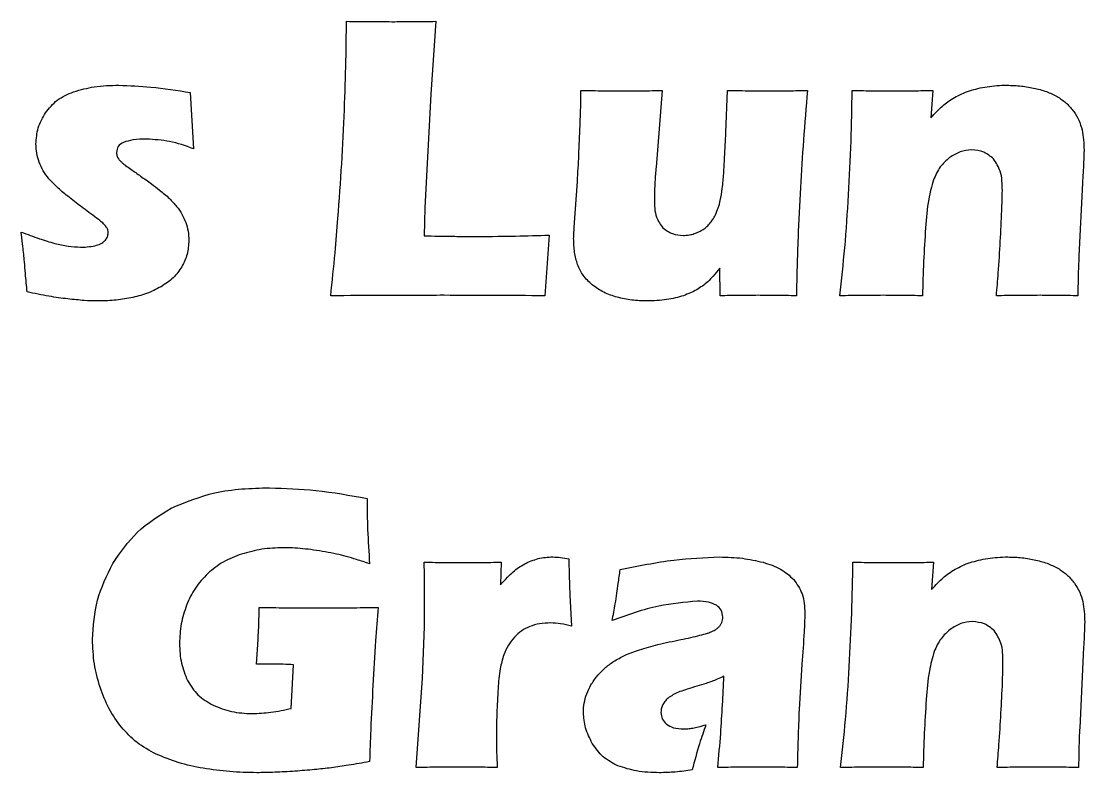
# Model space of a CAD drawing. Header units: millimetres. Extents: x -117 to 117, y -133 to 133.
# Drawn here: x -1.37 to 10.26, y 68.04 to 76.26 of the extents above; entities that cross this region are included whole.
import ezdxf

# ---------------------------------------------------------------- set-up
doc = ezdxf.new("R2010")
doc.units = ezdxf.units.MM
doc.layers.get('0').update_dxf_attribs({"linetype": 'CONTINUOUS'})

msp = doc.modelspace()

# ---------------------------------------------------------------- linework, layer by layer
for p, q in [((3.161, 76.256), (3.108, 75.461)), ((5.638, 75.5), (5.57, 74.663)), ((6.334, 75.041), (6.351, 75.5)), ((8.599, 75.5), (8.577, 75.201)), ((0.476, 75.478), (0.511, 74.863)), ((3.108, 75.461), (3.042, 74.217)), ((4.676, 74.006), (4.711, 74.505)), ((10.234, 74.487), (10.196, 73.691)), ((3.042, 74.217), (3.033, 73.911)), ((-1.355, 73.795), (-1.373, 73.953)), ((4.401, 73.92), (4.353, 73.256)), ((6.271, 73.256), (6.269, 73.557)), ((3.877, 70.344), (3.868, 70.096)), ((8.606, 70.344), (8.585, 70.045)), ((4.628, 69.984), (4.644, 69.645)), ((3.015, 69.076), (3.037, 69.636)), ((1.202, 69.228), (1.217, 69.498)), ((10.241, 69.331), (10.204, 68.535)), ((1.436, 69.23), (1.202, 69.228)), ((1.58, 68.746), (1.605, 69.223)), ((2.947, 68.1), (3.015, 69.076))]:
    msp.add_line(p, q)
for points, knots in [([(2.161, 75.29), (2.168, 75.469), (2.18, 75.791), (2.183, 76.113), (2.184, 76.256)], [0, 0, 0, 0, 0.05368188, 0.09662544, 0.09662544, 0.09662544, 0.09662544]), ([(2.184, 76.256), (2.278, 76.255), (2.454, 76.252), (2.631, 76.252), (2.713, 76.252)], [0, 0, 0, 0, 0.02816679, 0.05292824, 0.05292824, 0.05292824, 0.05292824]), ([(2.713, 76.252), (2.777, 76.252), (2.926, 76.253), (3.075, 76.255), (3.161, 76.256)], [0, 0, 0, 0, 0.01899751, 0.04480318, 0.04480318, 0.04480318, 0.04480318]), ([(-0.8, 75.486), (-0.725, 75.507), (-0.563, 75.552), (-0.395, 75.555), (-0.305, 75.557)], [0, 0, 0, 0, 0.02318232, 0.05024697, 0.05024697, 0.05024697, 0.05024697]), ([(-0.305, 75.557), (-0.188, 75.553), (0.073, 75.542), (0.332, 75.501), (0.476, 75.478)], [0, 0, 0, 0, 0.03483622, 0.07848302, 0.07848302, 0.07848302, 0.07848302]), ([(4.739, 75.113), (4.742, 75.18), (4.747, 75.309), (4.748, 75.437), (4.748, 75.5)], [0, 0, 0, 0, 0.01990122, 0.03869371, 0.03869371, 0.03869371, 0.03869371]), ([(4.748, 75.5), (4.832, 75.499), (4.987, 75.497), (5.141, 75.496), (5.212, 75.496)], [0, 0, 0, 0, 0.02522445, 0.04637914, 0.04637914, 0.04637914, 0.04637914]), ([(5.212, 75.496), (5.28, 75.496), (5.422, 75.496), (5.564, 75.499), (5.638, 75.5)], [0, 0, 0, 0, 0.0203312, 0.0426439, 0.0426439, 0.0426439, 0.0426439]), ([(6.351, 75.5), (6.437, 75.499), (6.592, 75.497), (6.748, 75.496), (6.817, 75.496)], [0, 0, 0, 0, 0.02579852, 0.0465479, 0.0465479, 0.0465479, 0.0465479]), ([(6.817, 75.496), (6.885, 75.496), (7.022, 75.496), (7.159, 75.499), (7.227, 75.5)], [0, 0, 0, 0, 0.02047091, 0.04105671, 0.04105671, 0.04105671, 0.04105671]), ([(7.227, 75.5), (7.212, 75.319), (7.181, 74.965), (7.159, 74.611), (7.149, 74.439)], [0, 0, 0, 0, 0.0546351, 0.1064497, 0.1064497, 0.1064497, 0.1064497]), ([(7.676, 74.358), (7.686, 74.554), (7.706, 74.934), (7.713, 75.315), (7.716, 75.5)], [0, 0, 0, 0, 0.0587706, 0.1142538, 0.1142538, 0.1142538, 0.1142538]), ([(7.716, 75.5), (7.798, 75.499), (7.95, 75.496), (8.102, 75.496), (8.172, 75.496)], [0, 0, 0, 0, 0.02459461, 0.0455557, 0.0455557, 0.0455557, 0.0455557]), ([(8.172, 75.496), (8.244, 75.496), (8.387, 75.496), (8.529, 75.499), (8.599, 75.5)], [0, 0, 0, 0, 0.02178601, 0.04269506, 0.04269506, 0.04269506, 0.04269506]), ([(8.833, 75.422), (8.859, 75.436), (8.913, 75.465), (8.97, 75.486), (8.999, 75.496)], [0, 0, 0, 0, 0.00902967, 0.01817684, 0.01817684, 0.01817684, 0.01817684]), ([(8.999, 75.496), (9.029, 75.505), (9.093, 75.524), (9.158, 75.535), (9.191, 75.541)], [0, 0, 0, 0, 0.0095501, 0.01976498, 0.01976498, 0.01976498, 0.01976498]), ([(9.191, 75.541), (9.227, 75.546), (9.299, 75.555), (9.372, 75.557), (9.41, 75.557)], [0, 0, 0, 0, 0.01075814, 0.02194709, 0.02194709, 0.02194709, 0.02194709]), ([(9.41, 75.557), (9.462, 75.556), (9.566, 75.553), (9.668, 75.533), (9.719, 75.523)], [0, 0, 0, 0, 0.01565486, 0.03111289, 0.03111289, 0.03111289, 0.03111289]), ([(9.719, 75.523), (9.765, 75.511), (9.853, 75.489), (9.933, 75.447), (9.97, 75.427)], [0, 0, 0, 0, 0.01441924, 0.02704955, 0.02704955, 0.02704955, 0.02704955]), ([(-1.108, 75.256), (-1.068, 75.306), (-0.985, 75.408), (-0.863, 75.459), (-0.8, 75.486)], [0, 0, 0, 0, 0.01879218, 0.03893234, 0.03893234, 0.03893234, 0.03893234]), ([(8.702, 75.33), (8.721, 75.346), (8.763, 75.38), (8.809, 75.408), (8.833, 75.422)], [0, 0, 0, 0, 0.00752995, 0.01602798, 0.01602798, 0.01602798, 0.01602798]), ([(9.97, 75.427), (10.002, 75.404), (10.066, 75.361), (10.115, 75.3), (10.139, 75.27)], [0, 0, 0, 0, 0.01164859, 0.0231287, 0.0231287, 0.0231287, 0.0231287]), ([(2.091, 74.102), (2.106, 74.301), (2.135, 74.697), (2.152, 75.093), (2.161, 75.29)], [0, 0, 0, 0, 0.0597258, 0.1189999, 0.1189999, 0.1189999, 0.1189999]), ([(8.577, 75.201), (8.599, 75.226), (8.639, 75.27), (8.683, 75.311), (8.702, 75.33)], [0, 0, 0, 0, 0.00993363, 0.01795769, 0.01795769, 0.01795769, 0.01795769]), ([(10.139, 75.27), (10.16, 75.239), (10.201, 75.177), (10.22, 75.105), (10.23, 75.069)], [0, 0, 0, 0, 0.01122831, 0.02216646, 0.02216646, 0.02216646, 0.02216646]), ([(-1.212, 74.916), (-1.208, 74.976), (-1.199, 75.097), (-1.138, 75.203), (-1.108, 75.256)], [0, 0, 0, 0, 0.01782959, 0.03602844, 0.03602844, 0.03602844, 0.03602844]), ([(4.711, 74.505), (4.716, 74.601), (4.727, 74.804), (4.735, 75.007), (4.739, 75.113)], [0, 0, 0, 0, 0.02899389, 0.06094638, 0.06094638, 0.06094638, 0.06094638]), ([(6.311, 74.592), (6.314, 74.651), (6.323, 74.801), (6.33, 74.95), (6.334, 75.041)], [0, 0, 0, 0, 0.0177217, 0.04489764, 0.04489764, 0.04489764, 0.04489764]), ([(10.23, 75.069), (10.236, 75.033), (10.249, 74.96), (10.251, 74.885), (10.252, 74.847)], [0, 0, 0, 0, 0.01105767, 0.02233491, 0.02233491, 0.02233491, 0.02233491]), ([(-1.176, 74.716), (-1.187, 74.748), (-1.208, 74.813), (-1.211, 74.881), (-1.212, 74.916)], [0, 0, 0, 0, 0.01020214, 0.02040724, 0.02040724, 0.02040724, 0.02040724]), ([(-0.253, 74.933), (-0.276, 74.92), (-0.319, 74.895), (-0.327, 74.846), (-0.331, 74.823)], [0, 0, 0, 0, 0.00739329, 0.01409823, 0.01409823, 0.01409823, 0.01409823]), ([(-0.001, 74.968), (-0.052, 74.968), (-0.137, 74.968), (-0.219, 74.943), (-0.253, 74.933)], [0, 0, 0, 0, 0.01499881, 0.02553777, 0.02553777, 0.02553777, 0.02553777]), ([(0.511, 74.863), (0.425, 74.894), (0.259, 74.953), (0.083, 74.963), (-0.001, 74.968)], [0, 0, 0, 0, 0.0272717, 0.05252007, 0.05252007, 0.05252007, 0.05252007]), ([(-0.331, 74.823), (-0.331, 74.815), (-0.33, 74.799), (-0.325, 74.785), (-0.322, 74.777)], [0, 0, 0, 0, 0.002372932, 0.004720059, 0.004720059, 0.004720059, 0.004720059]), ([(9.021, 74.85), (8.979, 74.846), (8.891, 74.838), (8.818, 74.79), (8.78, 74.766)], [0, 0, 0, 0, 0.01257704, 0.02583701, 0.02583701, 0.02583701, 0.02583701]), ([(9.262, 74.752), (9.227, 74.78), (9.158, 74.838), (9.067, 74.846), (9.021, 74.85)], [0, 0, 0, 0, 0.01306193, 0.02656744, 0.02656744, 0.02656744, 0.02656744]), ([(10.252, 74.847), (10.25, 74.803), (10.247, 74.683), (10.239, 74.563), (10.234, 74.487)], [0, 0, 0, 0, 0.01319418, 0.03609027, 0.03609027, 0.03609027, 0.03609027]), ([(-1.071, 74.535), (-1.092, 74.563), (-1.135, 74.619), (-1.162, 74.684), (-1.176, 74.716)], [0, 0, 0, 0, 0.01059955, 0.02094118, 0.02094118, 0.02094118, 0.02094118]), ([(-0.322, 74.777), (-0.318, 74.769), (-0.31, 74.752), (-0.297, 74.738), (-0.29, 74.731)], [0, 0, 0, 0, 0.002569609, 0.005633269, 0.005633269, 0.005633269, 0.005633269]), ([(-0.29, 74.731), (-0.282, 74.723), (-0.264, 74.705), (-0.244, 74.69), (-0.233, 74.681)], [0, 0, 0, 0, 0.003556333, 0.007563685, 0.007563685, 0.007563685, 0.007563685]), ([(-0.233, 74.681), (-0.214, 74.667), (-0.159, 74.628), (-0.103, 74.589), (-0.067, 74.564)], [0, 0, 0, 0, 0.00720453, 0.02033742, 0.02033742, 0.02033742, 0.02033742]), ([(8.78, 74.766), (8.744, 74.734), (8.668, 74.666), (8.627, 74.572), (8.605, 74.523)], [0, 0, 0, 0, 0.01434385, 0.03023812, 0.03023812, 0.03023812, 0.03023812]), ([(9.358, 74.406), (9.357, 74.478), (9.356, 74.603), (9.29, 74.708), (9.262, 74.752)], [0, 0, 0, 0, 0.02120685, 0.03653516, 0.03653516, 0.03653516, 0.03653516]), ([(-0.067, 74.564), (-0.028, 74.536), (0.042, 74.487), (0.11, 74.435), (0.139, 74.412)], [0, 0, 0, 0, 0.01445402, 0.02563042, 0.02563042, 0.02563042, 0.02563042]), ([(5.57, 74.663), (5.566, 74.609), (5.559, 74.523), (5.555, 74.436), (5.554, 74.402)], [0, 0, 0, 0, 0.01611487, 0.02609841, 0.02609841, 0.02609841, 0.02609841]), ([(6.273, 74.298), (6.281, 74.342), (6.298, 74.439), (6.306, 74.538), (6.311, 74.592)], [0, 0, 0, 0, 0.01336083, 0.02970291, 0.02970291, 0.02970291, 0.02970291]), ([(-0.865, 74.344), (-0.906, 74.377), (-0.979, 74.436), (-1.043, 74.505), (-1.071, 74.535)], [0, 0, 0, 0, 0.01572669, 0.02814532, 0.02814532, 0.02814532, 0.02814532]), ([(8.605, 74.523), (8.586, 74.453), (8.538, 74.282), (8.526, 74.104), (8.518, 73.999)], [0, 0, 0, 0, 0.0217163, 0.0532509, 0.0532509, 0.0532509, 0.0532509]), ([(-0.548, 74.105), (-0.605, 74.146), (-0.711, 74.225), (-0.816, 74.306), (-0.865, 74.344)], [0, 0, 0, 0, 0.02107147, 0.03971024, 0.03971024, 0.03971024, 0.03971024]), ([(0.139, 74.412), (0.177, 74.382), (0.244, 74.328), (0.302, 74.263), (0.327, 74.233)], [0, 0, 0, 0, 0.01429988, 0.0260039, 0.0260039, 0.0260039, 0.0260039]), ([(5.554, 74.402), (5.553, 74.383), (5.553, 74.352), (5.553, 74.321), (5.553, 74.309)], [0, 0, 0, 0, 0.005797251, 0.009341451, 0.009341451, 0.009341451, 0.009341451]), ([(7.149, 74.439), (7.139, 74.256), (7.12, 73.862), (7.11, 73.468), (7.105, 73.256)], [0, 0, 0, 0, 0.054783, 0.1183268, 0.1183268, 0.1183268, 0.1183268]), ([(7.579, 73.256), (7.599, 73.431), (7.641, 73.798), (7.664, 74.166), (7.676, 74.358)], [0, 0, 0, 0, 0.0527962, 0.1106626, 0.1106626, 0.1106626, 0.1106626]), ([(9.335, 73.851), (9.342, 73.963), (9.352, 74.148), (9.356, 74.333), (9.358, 74.406)], [0, 0, 0, 0, 0.03363971, 0.05554259, 0.05554259, 0.05554259, 0.05554259]), ([(0.327, 74.233), (0.348, 74.205), (0.388, 74.151), (0.413, 74.088), (0.426, 74.057)], [0, 0, 0, 0, 0.01025557, 0.02023707, 0.02023707, 0.02023707, 0.02023707]), ([(5.553, 74.309), (5.553, 74.242), (5.554, 74.128), (5.619, 74.035), (5.646, 73.997)], [0, 0, 0, 0, 0.01948165, 0.03327256, 0.03327256, 0.03327256, 0.03327256]), ([(6.22, 74.142), (6.231, 74.167), (6.254, 74.217), (6.267, 74.271), (6.273, 74.298)], [0, 0, 0, 0, 0.00813527, 0.01650699, 0.01650699, 0.01650699, 0.01650699]), ([(-0.444, 74.011), (-0.456, 74.025), (-0.487, 74.06), (-0.525, 74.088), (-0.548, 74.105)], [0, 0, 0, 0, 0.00551362, 0.01402521, 0.01402521, 0.01402521, 0.01402521]), ([(2.012, 73.256), (2.028, 73.413), (2.058, 73.695), (2.081, 73.977), (2.091, 74.102)], [0, 0, 0, 0, 0.04732647, 0.08499027, 0.08499027, 0.08499027, 0.08499027]), ([(6.154, 74.041), (6.166, 74.056), (6.192, 74.087), (6.211, 74.123), (6.22, 74.142)], [0, 0, 0, 0, 0.00580849, 0.0121095, 0.0121095, 0.0121095, 0.0121095]), ([(-0.421, 73.942), (-0.422, 73.954), (-0.424, 73.979), (-0.437, 74), (-0.444, 74.011)], [0, 0, 0, 0, 0.003536169, 0.007379333, 0.007379333, 0.007379333, 0.007379333]), ([(0.426, 74.057), (0.436, 74.026), (0.456, 73.962), (0.459, 73.894), (0.46, 73.861)], [0, 0, 0, 0, 0.00992246, 0.02004084, 0.02004084, 0.02004084, 0.02004084]), ([(4.669, 73.883), (4.67, 73.899), (4.671, 73.94), (4.674, 73.981), (4.676, 74.006)], [0, 0, 0, 0, 0.00505764, 0.01232717, 0.01232717, 0.01232717, 0.01232717]), ([(5.646, 73.997), (5.679, 73.973), (5.746, 73.925), (5.828, 73.919), (5.87, 73.916)], [0, 0, 0, 0, 0.01194745, 0.0242097, 0.0242097, 0.0242097, 0.0242097]), ([(6.077, 73.975), (6.091, 73.984), (6.119, 74.004), (6.142, 74.028), (6.154, 74.041)], [0, 0, 0, 0, 0.00499736, 0.01017219, 0.01017219, 0.01017219, 0.01017219]), ([(8.518, 73.999), (8.51, 73.876), (8.495, 73.629), (8.488, 73.381), (8.484, 73.256)], [0, 0, 0, 0, 0.03687412, 0.07436922, 0.07436922, 0.07436922, 0.07436922]), ([(-1.373, 73.953), (-1.307, 73.928), (-1.187, 73.881), (-1.063, 73.845), (-1.006, 73.829)], [0, 0, 0, 0, 0.02108683, 0.03868254, 0.03868254, 0.03868254, 0.03868254]), ([(-0.549, 73.808), (-0.529, 73.814), (-0.492, 73.827), (-0.464, 73.853), (-0.452, 73.865)], [0, 0, 0, 0, 0.0062686, 0.0114323, 0.0114323, 0.0114323, 0.0114323]), ([(-0.452, 73.865), (-0.443, 73.877), (-0.426, 73.9), (-0.423, 73.929), (-0.421, 73.942)], [0, 0, 0, 0, 0.004435603, 0.008411432, 0.008411432, 0.008411432, 0.008411432]), ([(3.033, 73.911), (3.137, 73.909), (3.302, 73.906), (3.466, 73.905), (3.526, 73.905)], [0, 0, 0, 0, 0.0312234, 0.04925241, 0.04925241, 0.04925241, 0.04925241]), ([(3.526, 73.905), (3.695, 73.905), (3.987, 73.905), (4.279, 73.915), (4.401, 73.92)], [0, 0, 0, 0, 0.05079081, 0.08752636, 0.08752636, 0.08752636, 0.08752636]), ([(4.712, 73.597), (4.699, 73.641), (4.673, 73.734), (4.67, 73.831), (4.669, 73.883)], [0, 0, 0, 0, 0.01367984, 0.0289919, 0.0289919, 0.0289919, 0.0289919]), ([(5.87, 73.916), (5.888, 73.916), (5.923, 73.918), (5.958, 73.926), (5.976, 73.931)], [0, 0, 0, 0, 0.00530255, 0.01071558, 0.01071558, 0.01071558, 0.01071558]), ([(5.976, 73.931), (5.993, 73.937), (6.028, 73.948), (6.061, 73.966), (6.077, 73.975)], [0, 0, 0, 0, 0.00550515, 0.01107077, 0.01107077, 0.01107077, 0.01107077]), ([(-1.327, 73.501), (-1.33, 73.543), (-1.339, 73.641), (-1.349, 73.739), (-1.355, 73.795)], [0, 0, 0, 0, 0.01271726, 0.02947973, 0.02947973, 0.02947973, 0.02947973]), ([(-1.006, 73.829), (-0.958, 73.817), (-0.865, 73.794), (-0.769, 73.79), (-0.724, 73.788)], [0, 0, 0, 0, 0.01505725, 0.02863466, 0.02863466, 0.02863466, 0.02863466]), ([(-0.724, 73.788), (-0.691, 73.788), (-0.632, 73.789), (-0.575, 73.802), (-0.549, 73.808)], [0, 0, 0, 0, 0.00974337, 0.01758681, 0.01758681, 0.01758681, 0.01758681]), ([(0.46, 73.861), (0.457, 73.81), (0.451, 73.709), (0.407, 73.619), (0.384, 73.574)], [0, 0, 0, 0, 0.01509218, 0.0299335, 0.0299335, 0.0299335, 0.0299335]), ([(9.293, 73.256), (9.3, 73.339), (9.318, 73.537), (9.329, 73.735), (9.335, 73.851)], [0, 0, 0, 0, 0.02494693, 0.05960241, 0.05960241, 0.05960241, 0.05960241]), ([(10.196, 73.691), (10.193, 73.616), (10.186, 73.471), (10.185, 73.326), (10.185, 73.256)], [0, 0, 0, 0, 0.0226525, 0.04353363, 0.04353363, 0.04353363, 0.04353363]), ([(0.384, 73.574), (0.355, 73.531), (0.294, 73.443), (0.203, 73.385), (0.156, 73.355)], [0, 0, 0, 0, 0.01531316, 0.03191273, 0.03191273, 0.03191273, 0.03191273]), ([(4.872, 73.377), (4.837, 73.409), (4.768, 73.472), (4.73, 73.556), (4.712, 73.597)], [0, 0, 0, 0, 0.01430028, 0.0274742, 0.0274742, 0.0274742, 0.0274742]), ([(6.269, 73.557), (6.245, 73.528), (6.203, 73.476), (6.155, 73.429), (6.135, 73.409)], [0, 0, 0, 0, 0.01132619, 0.02000915, 0.02000915, 0.02000915, 0.02000915]), ([(-1.309, 73.298), (-1.312, 73.331), (-1.318, 73.399), (-1.324, 73.467), (-1.327, 73.501)], [0, 0, 0, 0, 0.0099566, 0.02040587, 0.02040587, 0.02040587, 0.02040587]), ([(6.135, 73.409), (6.116, 73.393), (6.078, 73.361), (6.036, 73.335), (6.015, 73.322)], [0, 0, 0, 0, 0.00738256, 0.01481227, 0.01481227, 0.01481227, 0.01481227]), ([(-0.862, 73.221), (-0.931, 73.23), (-1.081, 73.25), (-1.229, 73.281), (-1.309, 73.298)], [0, 0, 0, 0, 0.02101522, 0.04539534, 0.04539534, 0.04539534, 0.04539534]), ([(0.156, 73.355), (0.104, 73.328), (-0.001, 73.273), (-0.117, 73.247), (-0.175, 73.233)], [0, 0, 0, 0, 0.01756239, 0.03537855, 0.03537855, 0.03537855, 0.03537855]), ([(5.145, 73.24), (5.095, 73.255), (4.997, 73.286), (4.913, 73.347), (4.872, 73.377)], [0, 0, 0, 0, 0.01555005, 0.03069665, 0.03069665, 0.03069665, 0.03069665]), ([(6.015, 73.322), (5.992, 73.31), (5.946, 73.285), (5.896, 73.267), (5.87, 73.257)], [0, 0, 0, 0, 0.00770289, 0.01590514, 0.01590514, 0.01590514, 0.01590514]), ([(-0.542, 73.199), (-0.59, 73.2), (-0.697, 73.203), (-0.803, 73.215), (-0.862, 73.221)], [0, 0, 0, 0, 0.01437857, 0.03206511, 0.03206511, 0.03206511, 0.03206511]), ([(-0.175, 73.233), (-0.235, 73.223), (-0.357, 73.203), (-0.48, 73.2), (-0.542, 73.199)], [0, 0, 0, 0, 0.01825655, 0.0369027, 0.0369027, 0.0369027, 0.0369027]), ([(3.252, 73.261), (3.03, 73.26), (2.617, 73.26), (2.204, 73.257), (2.012, 73.256)], [0, 0, 0, 0, 0.0663739, 0.1239572, 0.1239572, 0.1239572, 0.1239572]), ([(4.353, 73.256), (4.165, 73.257), (3.797, 73.26), (3.43, 73.26), (3.252, 73.261)], [0, 0, 0, 0, 0.0564294, 0.1101109, 0.1101109, 0.1101109, 0.1101109]), ([(5.473, 73.199), (5.417, 73.201), (5.306, 73.204), (5.198, 73.228), (5.145, 73.24)], [0, 0, 0, 0, 0.016923, 0.03316957, 0.03316957, 0.03316957, 0.03316957]), ([(5.685, 73.214), (5.65, 73.21), (5.58, 73.201), (5.509, 73.2), (5.473, 73.199)], [0, 0, 0, 0, 0.01058403, 0.02127688, 0.02127688, 0.02127688, 0.02127688]), ([(5.87, 73.257), (5.841, 73.249), (5.781, 73.23), (5.718, 73.22), (5.685, 73.214)], [0, 0, 0, 0, 0.00896482, 0.01896893, 0.01896893, 0.01896893, 0.01896893]), ([(6.687, 73.261), (6.618, 73.26), (6.479, 73.26), (6.341, 73.257), (6.271, 73.256)], [0, 0, 0, 0, 0.02072554, 0.04156498, 0.04156498, 0.04156498, 0.04156498]), ([(7.105, 73.256), (7.028, 73.257), (6.889, 73.26), (6.75, 73.26), (6.687, 73.261)], [0, 0, 0, 0, 0.02298497, 0.04178888, 0.04178888, 0.04178888, 0.04178888]), ([(8.056, 73.261), (7.979, 73.26), (7.82, 73.26), (7.662, 73.257), (7.579, 73.256)], [0, 0, 0, 0, 0.02290132, 0.04767091, 0.04767091, 0.04767091, 0.04767091]), ([(8.484, 73.256), (8.412, 73.257), (8.269, 73.26), (8.126, 73.26), (8.056, 73.261)], [0, 0, 0, 0, 0.02169479, 0.04283612, 0.04283612, 0.04283612, 0.04283612]), ([(9.77, 73.261), (9.686, 73.26), (9.528, 73.26), (9.369, 73.257), (9.293, 73.256)], [0, 0, 0, 0, 0.02497697, 0.04765011, 0.04765011, 0.04765011, 0.04765011]), ([(10.185, 73.256), (10.113, 73.257), (9.975, 73.26), (9.837, 73.26), (9.77, 73.261)], [0, 0, 0, 0, 0.02146641, 0.04150388, 0.04150388, 0.04150388, 0.04150388]), ([(0.267, 70.934), (0.424, 70.999), (0.768, 71.141), (1.14, 71.152), (1.343, 71.157)], [0, 0, 0, 0, 0.0505673, 0.1106896, 0.1106896, 0.1106896, 0.1106896]), ([(1.343, 71.157), (1.512, 71.151), (1.87, 71.139), (2.223, 71.075), (2.409, 71.041)], [0, 0, 0, 0, 0.050798, 0.1073559, 0.1073559, 0.1073559, 0.1073559]), ([(2.409, 71.041), (2.41, 70.928), (2.413, 70.689), (2.429, 70.452), (2.437, 70.327)], [0, 0, 0, 0, 0.03390874, 0.07149743, 0.07149743, 0.07149743, 0.07149743]), ([(-0.372, 70.329), (-0.288, 70.45), (-0.119, 70.697), (0.137, 70.854), (0.267, 70.934)], [0, 0, 0, 0, 0.04365669, 0.08887192, 0.08887192, 0.08887192, 0.08887192]), ([(1.494, 70.502), (1.416, 70.5), (1.26, 70.494), (1.111, 70.453), (1.037, 70.433)], [0, 0, 0, 0, 0.02358027, 0.04637706, 0.04637706, 0.04637706, 0.04637706]), ([(1.704, 70.491), (1.667, 70.495), (1.597, 70.501), (1.527, 70.502), (1.494, 70.502)], [0, 0, 0, 0, 0.01115699, 0.02102323, 0.02102323, 0.02102323, 0.02102323]), ([(1.953, 70.457), (1.91, 70.464), (1.828, 70.478), (1.745, 70.487), (1.704, 70.491)], [0, 0, 0, 0, 0.0129041, 0.02507283, 0.02507283, 0.02507283, 0.02507283]), ([(1.037, 70.433), (0.968, 70.407), (0.833, 70.357), (0.722, 70.265), (0.667, 70.22)], [0, 0, 0, 0, 0.0218727, 0.04299393, 0.04299393, 0.04299393, 0.04299393]), ([(2.181, 70.407), (2.146, 70.416), (2.07, 70.436), (1.994, 70.45), (1.953, 70.457)], [0, 0, 0, 0, 0.01092743, 0.02341646, 0.02341646, 0.02341646, 0.02341646]), ([(2.437, 70.327), (2.39, 70.342), (2.305, 70.37), (2.219, 70.396), (2.181, 70.407)], [0, 0, 0, 0, 0.01504744, 0.02683379, 0.02683379, 0.02683379, 0.02683379]), ([(4.134, 70.325), (4.157, 70.337), (4.205, 70.361), (4.256, 70.375), (4.281, 70.383)], [0, 0, 0, 0, 0.00794299, 0.01583563, 0.01583563, 0.01583563, 0.01583563]), ([(4.281, 70.383), (4.307, 70.388), (4.36, 70.399), (4.414, 70.401), (4.442, 70.401)], [0, 0, 0, 0, 0.00798452, 0.01618797, 0.01618797, 0.01618797, 0.01618797]), ([(4.442, 70.401), (4.469, 70.4), (4.529, 70.398), (4.587, 70.386), (4.617, 70.379)], [0, 0, 0, 0, 0.00837556, 0.01775643, 0.01775643, 0.01775643, 0.01775643]), ([(4.617, 70.379), (4.618, 70.306), (4.62, 70.174), (4.626, 70.043), (4.628, 69.984)], [0, 0, 0, 0, 0.02187114, 0.03957812, 0.03957812, 0.03957812, 0.03957812]), ([(5.178, 70.263), (5.373, 70.303), (5.733, 70.377), (6.099, 70.394), (6.266, 70.401)], [0, 0, 0, 0, 0.0597576, 0.1098304, 0.1098304, 0.1098304, 0.1098304]), ([(6.266, 70.401), (6.349, 70.399), (6.509, 70.395), (6.666, 70.36), (6.741, 70.343)], [0, 0, 0, 0, 0.02488158, 0.04794116, 0.04794116, 0.04794116, 0.04794116]), ([(9.007, 70.34), (9.037, 70.349), (9.1, 70.368), (9.165, 70.379), (9.199, 70.385)], [0, 0, 0, 0, 0.0095501, 0.01976502, 0.01976502, 0.01976502, 0.01976502]), ([(9.199, 70.385), (9.234, 70.39), (9.307, 70.399), (9.38, 70.401), (9.417, 70.401)], [0, 0, 0, 0, 0.01075811, 0.02194705, 0.02194705, 0.02194705, 0.02194705]), ([(9.417, 70.401), (9.47, 70.4), (9.574, 70.397), (9.676, 70.377), (9.726, 70.367)], [0, 0, 0, 0, 0.01565438, 0.03111336, 0.03111336, 0.03111336, 0.03111336]), ([(-0.594, 69.5), (-0.584, 69.646), (-0.566, 69.937), (-0.436, 70.198), (-0.372, 70.329)], [0, 0, 0, 0, 0.04337859, 0.08655255, 0.08655255, 0.08655255, 0.08655255]), ([(3.039, 69.946), (3.039, 70.006), (3.038, 70.139), (3.036, 70.271), (3.035, 70.344)], [0, 0, 0, 0, 0.01796708, 0.03978297, 0.03978297, 0.03978297, 0.03978297]), ([(3.035, 70.344), (3.114, 70.343), (3.255, 70.341), (3.396, 70.34), (3.457, 70.34)], [0, 0, 0, 0, 0.02385224, 0.04220746, 0.04220746, 0.04220746, 0.04220746]), ([(3.457, 70.34), (3.522, 70.34), (3.662, 70.34), (3.802, 70.343), (3.877, 70.344)], [0, 0, 0, 0, 0.01961882, 0.04198778, 0.04198778, 0.04198778, 0.04198778]), ([(4.008, 70.24), (4.028, 70.255), (4.067, 70.287), (4.111, 70.312), (4.134, 70.325)], [0, 0, 0, 0, 0.00740995, 0.01520609, 0.01520609, 0.01520609, 0.01520609]), ([(5.143, 70.005), (5.147, 70.04), (5.159, 70.126), (5.171, 70.212), (5.178, 70.263)], [0, 0, 0, 0, 0.01067283, 0.02606243, 0.02606243, 0.02606243, 0.02606243]), ([(6.741, 70.343), (6.807, 70.322), (6.932, 70.283), (7.031, 70.196), (7.077, 70.155)], [0, 0, 0, 0, 0.02063432, 0.0389079, 0.0389079, 0.0389079, 0.0389079]), ([(7.684, 69.202), (7.694, 69.398), (7.713, 69.778), (7.721, 70.159), (7.724, 70.344)], [0, 0, 0, 0, 0.0587706, 0.1142538, 0.1142538, 0.1142538, 0.1142538]), ([(7.724, 70.344), (7.806, 70.343), (7.958, 70.34), (8.11, 70.34), (8.18, 70.34)], [0, 0, 0, 0, 0.02459413, 0.04555475, 0.04555475, 0.04555475, 0.04555475]), ([(8.18, 70.34), (8.252, 70.34), (8.394, 70.34), (8.537, 70.343), (8.606, 70.344)], [0, 0, 0, 0, 0.02178601, 0.04269554, 0.04269554, 0.04269554, 0.04269554]), ([(8.71, 70.174), (8.729, 70.19), (8.77, 70.224), (8.816, 70.252), (8.841, 70.266)], [0, 0, 0, 0, 0.00753018, 0.0160274, 0.0160274, 0.0160274, 0.0160274]), ([(8.841, 70.266), (8.867, 70.28), (8.92, 70.309), (8.978, 70.33), (9.007, 70.34)], [0, 0, 0, 0, 0.0090302, 0.01817737, 0.01817737, 0.01817737, 0.01817737]), ([(9.726, 70.367), (9.773, 70.355), (9.861, 70.333), (9.941, 70.29), (9.978, 70.27)], [0, 0, 0, 0, 0.01441826, 0.02704857, 0.02704857, 0.02704857, 0.02704857]), ([(9.978, 70.27), (10.01, 70.248), (10.074, 70.205), (10.123, 70.144), (10.147, 70.114)], [0, 0, 0, 0, 0.01164821, 0.02312881, 0.02312881, 0.02312881, 0.02312881]), ([(0.667, 70.22), (0.618, 70.169), (0.521, 70.068), (0.464, 69.94), (0.435, 69.876)], [0, 0, 0, 0, 0.02080845, 0.04175806, 0.04175806, 0.04175806, 0.04175806]), ([(3.868, 70.096), (3.893, 70.124), (3.938, 70.174), (3.987, 70.22), (4.008, 70.24)], [0, 0, 0, 0, 0.01149174, 0.02014129, 0.02014129, 0.02014129, 0.02014129]), ([(7.077, 70.155), (7.112, 70.104), (7.189, 69.993), (7.195, 69.857), (7.198, 69.784)], [0, 0, 0, 0, 0.01819015, 0.03977651, 0.03977651, 0.03977651, 0.03977651]), ([(8.585, 70.045), (8.607, 70.07), (8.647, 70.114), (8.69, 70.155), (8.71, 70.174)], [0, 0, 0, 0, 0.0099336, 0.01795748, 0.01795748, 0.01795748, 0.01795748]), ([(10.147, 70.114), (10.168, 70.083), (10.209, 70.021), (10.228, 69.949), (10.237, 69.913)], [0, 0, 0, 0, 0.01122838, 0.02216661, 0.02216661, 0.02216661, 0.02216661]), ([(3.037, 69.636), (3.038, 69.688), (3.039, 69.791), (3.039, 69.894), (3.039, 69.946)], [0, 0, 0, 0, 0.01533072, 0.03099015, 0.03099015, 0.03099015, 0.03099015]), ([(5.09, 69.705), (5.102, 69.766), (5.121, 69.865), (5.137, 69.966), (5.143, 70.005)], [0, 0, 0, 0, 0.01869271, 0.03046245, 0.03046245, 0.03046245, 0.03046245]), ([(6.024, 69.918), (5.882, 69.905), (5.561, 69.878), (5.259, 69.766), (5.09, 69.705)], [0, 0, 0, 0, 0.04256795, 0.09613864, 0.09613864, 0.09613864, 0.09613864]), ([(6.23, 69.873), (6.202, 69.886), (6.136, 69.916), (6.064, 69.917), (6.024, 69.918)], [0, 0, 0, 0, 0.00931184, 0.02133713, 0.02133713, 0.02133713, 0.02133713]), ([(10.237, 69.913), (10.244, 69.877), (10.257, 69.804), (10.258, 69.729), (10.259, 69.691)], [0, 0, 0, 0, 0.01105744, 0.02233467, 0.02233467, 0.02233467, 0.02233467]), ([(0.435, 69.876), (0.413, 69.808), (0.367, 69.671), (0.361, 69.527), (0.358, 69.454)], [0, 0, 0, 0, 0.0213438, 0.04307746, 0.04307746, 0.04307746, 0.04307746]), ([(1.224, 69.624), (1.225, 69.657), (1.228, 69.732), (1.228, 69.807), (1.228, 69.85)], [0, 0, 0, 0, 0.00975833, 0.02253327, 0.02253327, 0.02253327, 0.02253327]), ([(1.228, 69.85), (1.326, 69.848), (1.518, 69.846), (1.709, 69.845), (1.802, 69.845)], [0, 0, 0, 0, 0.02939695, 0.05736462, 0.05736462, 0.05736462, 0.05736462]), ([(1.802, 69.845), (1.941, 69.845), (2.184, 69.845), (2.427, 69.848), (2.532, 69.85)], [0, 0, 0, 0, 0.04153838, 0.07296845, 0.07296845, 0.07296845, 0.07296845]), ([(2.532, 69.85), (2.522, 69.728), (2.498, 69.444), (2.483, 69.16), (2.474, 68.997)], [0, 0, 0, 0, 0.03648724, 0.08547617, 0.08547617, 0.08547617, 0.08547617]), ([(6.3, 69.744), (6.297, 69.77), (6.292, 69.823), (6.251, 69.856), (6.23, 69.873)], [0, 0, 0, 0, 0.00759616, 0.01519093, 0.01519093, 0.01519093, 0.01519093]), ([(4.418, 69.68), (4.376, 69.679), (4.299, 69.677), (4.225, 69.653), (4.19, 69.642)], [0, 0, 0, 0, 0.01230757, 0.02315617, 0.02315617, 0.02315617, 0.02315617]), ([(4.644, 69.645), (4.605, 69.655), (4.531, 69.675), (4.454, 69.679), (4.418, 69.68)], [0, 0, 0, 0, 0.01198664, 0.02294631, 0.02294631, 0.02294631, 0.02294631]), ([(6.253, 69.633), (6.261, 69.641), (6.276, 69.657), (6.285, 69.677), (6.289, 69.686)], [0, 0, 0, 0, 0.003371968, 0.006432584, 0.006432584, 0.006432584, 0.006432584]), ([(6.289, 69.686), (6.293, 69.695), (6.299, 69.714), (6.3, 69.734), (6.3, 69.744)], [0, 0, 0, 0, 0.002947674, 0.005954781, 0.005954781, 0.005954781, 0.005954781]), ([(7.198, 69.784), (7.196, 69.717), (7.189, 69.532), (7.174, 69.348), (7.165, 69.23)], [0, 0, 0, 0, 0.02001687, 0.05548736, 0.05548736, 0.05548736, 0.05548736]), ([(9.029, 69.694), (8.986, 69.69), (8.899, 69.682), (8.825, 69.634), (8.788, 69.61)], [0, 0, 0, 0, 0.01257755, 0.0258371, 0.0258371, 0.0258371, 0.0258371]), ([(9.27, 69.596), (9.235, 69.624), (9.165, 69.682), (9.075, 69.69), (9.029, 69.694)], [0, 0, 0, 0, 0.01306167, 0.02656718, 0.02656718, 0.02656718, 0.02656718]), ([(10.259, 69.691), (10.258, 69.647), (10.254, 69.527), (10.246, 69.407), (10.241, 69.331)], [0, 0, 0, 0, 0.01319443, 0.03609053, 0.03609053, 0.03609053, 0.03609053]), ([(1.217, 69.498), (1.218, 69.516), (1.22, 69.558), (1.223, 69.6), (1.224, 69.624)], [0, 0, 0, 0, 0.0053643, 0.01265481, 0.01265481, 0.01265481, 0.01265481]), ([(4.19, 69.642), (4.159, 69.627), (4.097, 69.598), (4.047, 69.55), (4.021, 69.525)], [0, 0, 0, 0, 0.01021978, 0.02065635, 0.02065635, 0.02065635, 0.02065635]), ([(6.051, 69.545), (6.079, 69.552), (6.125, 69.565), (6.169, 69.582), (6.187, 69.589)], [0, 0, 0, 0, 0.00851774, 0.01432266, 0.01432266, 0.01432266, 0.01432266]), ([(6.187, 69.589), (6.2, 69.595), (6.224, 69.607), (6.244, 69.625), (6.253, 69.633)], [0, 0, 0, 0, 0.004204119, 0.007953007, 0.007953007, 0.007953007, 0.007953007]), ([(8.788, 69.61), (8.752, 69.578), (8.676, 69.51), (8.634, 69.416), (8.613, 69.367)], [0, 0, 0, 0, 0.01434385, 0.03023812, 0.03023812, 0.03023812, 0.03023812]), ([(9.365, 69.25), (9.365, 69.322), (9.363, 69.447), (9.297, 69.552), (9.27, 69.596)], [0, 0, 0, 0, 0.02120685, 0.03653559, 0.03653559, 0.03653559, 0.03653559]), ([(-0.511, 68.977), (-0.535, 69.062), (-0.583, 69.233), (-0.59, 69.411), (-0.594, 69.5)], [0, 0, 0, 0, 0.02644689, 0.0531198, 0.0531198, 0.0531198, 0.0531198]), ([(0.358, 69.454), (0.361, 69.382), (0.367, 69.242), (0.42, 69.113), (0.446, 69.051)], [0, 0, 0, 0, 0.02151348, 0.04155743, 0.04155743, 0.04155743, 0.04155743]), ([(4.021, 69.525), (3.998, 69.497), (3.949, 69.438), (3.919, 69.368), (3.904, 69.331)], [0, 0, 0, 0, 0.01098104, 0.02283658, 0.02283658, 0.02283658, 0.02283658]), ([(5.388, 69.386), (5.455, 69.406), (5.604, 69.451), (5.757, 69.481), (5.841, 69.498)], [0, 0, 0, 0, 0.0210983, 0.04675456, 0.04675456, 0.04675456, 0.04675456]), ([(5.841, 69.498), (5.878, 69.505), (5.948, 69.519), (6.018, 69.537), (6.051, 69.545)], [0, 0, 0, 0, 0.01119349, 0.02151137, 0.02151137, 0.02151137, 0.02151137]), ([(3.904, 69.331), (3.89, 69.281), (3.856, 69.16), (3.848, 69.035), (3.842, 68.962)], [0, 0, 0, 0, 0.01551066, 0.03751191, 0.03751191, 0.03751191, 0.03751191]), ([(5.105, 69.259), (5.145, 69.282), (5.235, 69.334), (5.333, 69.367), (5.388, 69.386)], [0, 0, 0, 0, 0.01384763, 0.03099004, 0.03099004, 0.03099004, 0.03099004]), ([(8.613, 69.367), (8.593, 69.297), (8.546, 69.126), (8.533, 68.948), (8.526, 68.843)], [0, 0, 0, 0, 0.02171665, 0.05325125, 0.05325125, 0.05325125, 0.05325125]), ([(1.605, 69.223), (1.567, 69.225), (1.511, 69.228), (1.454, 69.229), (1.436, 69.23)], [0, 0, 0, 0, 0.01140951, 0.01697379, 0.01697379, 0.01697379, 0.01697379]), ([(4.925, 69.098), (4.952, 69.128), (5.006, 69.189), (5.072, 69.236), (5.105, 69.259)], [0, 0, 0, 0, 0.01210375, 0.02427144, 0.02427144, 0.02427144, 0.02427144]), ([(7.165, 69.23), (7.154, 69.064), (7.13, 68.688), (7.12, 68.311), (7.115, 68.1)], [0, 0, 0, 0, 0.0498651, 0.1130879, 0.1130879, 0.1130879, 0.1130879]), ([(9.343, 68.695), (9.349, 68.807), (9.36, 68.991), (9.364, 69.177), (9.365, 69.25)], [0, 0, 0, 0, 0.03363997, 0.05554238, 0.05554238, 0.05554238, 0.05554238]), ([(4.812, 68.905), (4.826, 68.938), (4.856, 69.007), (4.901, 69.067), (4.925, 69.098)], [0, 0, 0, 0, 0.01082549, 0.02248408, 0.02248408, 0.02248408, 0.02248408]), ([(6.313, 69.098), (6.288, 69.086), (6.245, 69.066), (6.201, 69.048), (6.182, 69.041)], [0, 0, 0, 0, 0.00817117, 0.01424553, 0.01424553, 0.01424553, 0.01424553]), ([(6.246, 68.1), (6.257, 68.224), (6.287, 68.556), (6.303, 68.889), (6.313, 69.098)], [0, 0, 0, 0, 0.0371679, 0.1000116, 0.1000116, 0.1000116, 0.1000116]), ([(7.587, 68.1), (7.607, 68.275), (7.649, 68.642), (7.672, 69.01), (7.684, 69.202)], [0, 0, 0, 0, 0.0527961, 0.1106628, 0.1106628, 0.1106628, 0.1106628]), ([(-0.277, 68.54), (-0.325, 68.605), (-0.424, 68.74), (-0.481, 68.897), (-0.511, 68.977)], [0, 0, 0, 0, 0.02423047, 0.04982494, 0.04982494, 0.04982494, 0.04982494]), ([(0.446, 69.051), (0.48, 68.995), (0.55, 68.881), (0.666, 68.815), (0.725, 68.781)], [0, 0, 0, 0, 0.01928755, 0.03934384, 0.03934384, 0.03934384, 0.03934384]), ([(2.474, 68.997), (2.465, 68.836), (2.45, 68.558), (2.441, 68.28), (2.437, 68.164)], [0, 0, 0, 0, 0.04846533, 0.08337735, 0.08337735, 0.08337735, 0.08337735]), ([(6.017, 68.988), (5.981, 68.978), (5.919, 68.959), (5.858, 68.938), (5.831, 68.929)], [0, 0, 0, 0, 0.01103829, 0.019456, 0.019456, 0.019456, 0.019456]), ([(6.182, 69.041), (6.16, 69.033), (6.106, 69.014), (6.05, 68.998), (6.017, 68.988)], [0, 0, 0, 0, 0.00685781, 0.01737575, 0.01737575, 0.01737575, 0.01737575]), ([(3.842, 68.962), (3.837, 68.871), (3.826, 68.679), (3.825, 68.486), (3.825, 68.384)], [0, 0, 0, 0, 0.02711971, 0.05783736, 0.05783736, 0.05783736, 0.05783736]), ([(4.776, 68.702), (4.777, 68.737), (4.78, 68.806), (4.801, 68.871), (4.812, 68.905)], [0, 0, 0, 0, 0.01026013, 0.02062293, 0.02062293, 0.02062293, 0.02062293]), ([(5.715, 68.867), (5.7, 68.855), (5.673, 68.833), (5.654, 68.804), (5.645, 68.79)], [0, 0, 0, 0, 0.00567369, 0.01047276, 0.01047276, 0.01047276, 0.01047276]), ([(5.831, 68.929), (5.81, 68.92), (5.769, 68.904), (5.733, 68.879), (5.715, 68.867)], [0, 0, 0, 0, 0.00682611, 0.01318678, 0.01318678, 0.01318678, 0.01318678]), ([(0.725, 68.781), (0.792, 68.755), (0.928, 68.699), (1.076, 68.693), (1.152, 68.689)], [0, 0, 0, 0, 0.02137205, 0.04390856, 0.04390856, 0.04390856, 0.04390856]), ([(1.152, 68.689), (1.22, 68.692), (1.365, 68.698), (1.506, 68.73), (1.58, 68.746)], [0, 0, 0, 0, 0.02054419, 0.0433138, 0.0433138, 0.0433138, 0.0433138]), ([(5.645, 68.79), (5.639, 68.777), (5.626, 68.749), (5.625, 68.718), (5.624, 68.702)], [0, 0, 0, 0, 0.004458572, 0.00910316, 0.00910316, 0.00910316, 0.00910316]), ([(8.526, 68.843), (8.518, 68.72), (8.502, 68.473), (8.495, 68.225), (8.492, 68.1)], [0, 0, 0, 0, 0.03687434, 0.07436897, 0.07436897, 0.07436897, 0.07436897]), ([(4.873, 68.364), (4.845, 68.419), (4.79, 68.526), (4.78, 68.645), (4.776, 68.702)], [0, 0, 0, 0, 0.01844427, 0.03554297, 0.03554297, 0.03554297, 0.03554297]), ([(5.624, 68.702), (5.627, 68.678), (5.632, 68.629), (5.666, 68.593), (5.683, 68.575)], [0, 0, 0, 0, 0.00708034, 0.01441039, 0.01441039, 0.01441039, 0.01441039]), ([(9.301, 68.1), (9.308, 68.183), (9.325, 68.381), (9.337, 68.579), (9.343, 68.695)], [0, 0, 0, 0, 0.02494717, 0.05960236, 0.05960236, 0.05960236, 0.05960236]), ([(0.102, 68.247), (0.03, 68.286), (-0.113, 68.362), (-0.223, 68.481), (-0.277, 68.54)], [0, 0, 0, 0, 0.02441245, 0.04817435, 0.04817435, 0.04817435, 0.04817435]), ([(5.683, 68.575), (5.708, 68.56), (5.766, 68.524), (5.834, 68.523), (5.872, 68.522)], [0, 0, 0, 0, 0.0086499, 0.01993577, 0.01993577, 0.01993577, 0.01993577]), ([(5.872, 68.522), (5.888, 68.522), (5.921, 68.523), (5.954, 68.528), (5.971, 68.53)], [0, 0, 0, 0, 0.004784153, 0.009926412, 0.009926412, 0.009926412, 0.009926412]), ([(6.116, 68.568), (6.092, 68.499), (6.036, 68.336), (5.991, 68.17), (5.965, 68.074)], [0, 0, 0, 0, 0.02196201, 0.05173612, 0.05173612, 0.05173612, 0.05173612]), ([(5.971, 68.53), (5.992, 68.534), (6.041, 68.544), (6.089, 68.559), (6.116, 68.568)], [0, 0, 0, 0, 0.00640684, 0.0150192, 0.0150192, 0.0150192, 0.0150192]), ([(10.204, 68.535), (10.2, 68.46), (10.194, 68.315), (10.193, 68.17), (10.192, 68.1)], [0, 0, 0, 0, 0.02265274, 0.04353386, 0.04353386, 0.04353386, 0.04353386]), ([(3.825, 68.384), (3.825, 68.341), (3.826, 68.246), (3.831, 68.152), (3.834, 68.1)], [0, 0, 0, 0, 0.01280449, 0.02836765, 0.02836765, 0.02836765, 0.02836765]), ([(5.153, 68.119), (5.096, 68.148), (4.982, 68.206), (4.91, 68.311), (4.873, 68.364)], [0, 0, 0, 0, 0.01886202, 0.03766776, 0.03766776, 0.03766776, 0.03766776]), ([(0.618, 68.091), (0.526, 68.109), (0.348, 68.144), (0.182, 68.214), (0.102, 68.247)], [0, 0, 0, 0, 0.02800391, 0.05398085, 0.05398085, 0.05398085, 0.05398085]), ([(2.437, 68.164), (2.36, 68.15), (2.221, 68.125), (2.081, 68.106), (2.019, 68.097)], [0, 0, 0, 0, 0.02344782, 0.04240794, 0.04240794, 0.04240794, 0.04240794]), ([(1.204, 68.043), (1.105, 68.045), (0.909, 68.049), (0.714, 68.077), (0.618, 68.091)], [0, 0, 0, 0, 0.02964292, 0.05893624, 0.05893624, 0.05893624, 0.05893624]), ([(1.62, 68.059), (1.546, 68.055), (1.408, 68.046), (1.269, 68.044), (1.204, 68.043)], [0, 0, 0, 0, 0.02206883, 0.04157916, 0.04157916, 0.04157916, 0.04157916]), ([(2.019, 68.097), (1.958, 68.09), (1.825, 68.075), (1.692, 68.065), (1.62, 68.059)], [0, 0, 0, 0, 0.01837677, 0.04007035, 0.04007035, 0.04007035, 0.04007035]), ([(3.405, 68.105), (3.331, 68.104), (3.178, 68.104), (3.026, 68.101), (2.947, 68.1)], [0, 0, 0, 0, 0.02210358, 0.04575128, 0.04575128, 0.04575128, 0.04575128]), ([(3.834, 68.1), (3.762, 68.101), (3.619, 68.104), (3.476, 68.104), (3.405, 68.105)], [0, 0, 0, 0, 0.02139346, 0.04289433, 0.04289433, 0.04289433, 0.04289433]), ([(5.606, 68.043), (5.522, 68.045), (5.367, 68.049), (5.22, 68.097), (5.153, 68.119)], [0, 0, 0, 0, 0.02504478, 0.04623411, 0.04623411, 0.04623411, 0.04623411]), ([(5.965, 68.074), (5.903, 68.065), (5.785, 68.047), (5.665, 68.044), (5.606, 68.043)], [0, 0, 0, 0, 0.01855051, 0.03598492, 0.03598492, 0.03598492, 0.03598492]), ([(6.686, 68.105), (6.615, 68.104), (6.468, 68.104), (6.322, 68.101), (6.246, 68.1)], [0, 0, 0, 0, 0.02133064, 0.0439828, 0.0439828, 0.0439828, 0.0439828]), ([(7.115, 68.1), (7.043, 68.101), (6.9, 68.104), (6.757, 68.104), (6.686, 68.105)], [0, 0, 0, 0, 0.0214974, 0.04288383, 0.04288383, 0.04288383, 0.04288383]), ([(8.063, 68.105), (7.987, 68.104), (7.828, 68.104), (7.669, 68.101), (7.587, 68.1)], [0, 0, 0, 0, 0.02290132, 0.04767044, 0.04767044, 0.04767044, 0.04767044]), ([(8.492, 68.1), (8.419, 68.101), (8.277, 68.104), (8.134, 68.104), (8.063, 68.105)], [0, 0, 0, 0, 0.02169479, 0.04283565, 0.04283565, 0.04283565, 0.04283565]), ([(9.777, 68.105), (9.694, 68.104), (9.535, 68.104), (9.377, 68.101), (9.301, 68.1)], [0, 0, 0, 0, 0.02497697, 0.04765011, 0.04765011, 0.04765011, 0.04765011]), ([(10.192, 68.1), (10.121, 68.101), (9.983, 68.104), (9.844, 68.104), (9.777, 68.105)], [0, 0, 0, 0, 0.02146641, 0.0415034, 0.0415034, 0.0415034, 0.0415034])]:
    msp.add_open_spline(points, degree=3, knots=knots)

doc.saveas('drawing.dxf')
